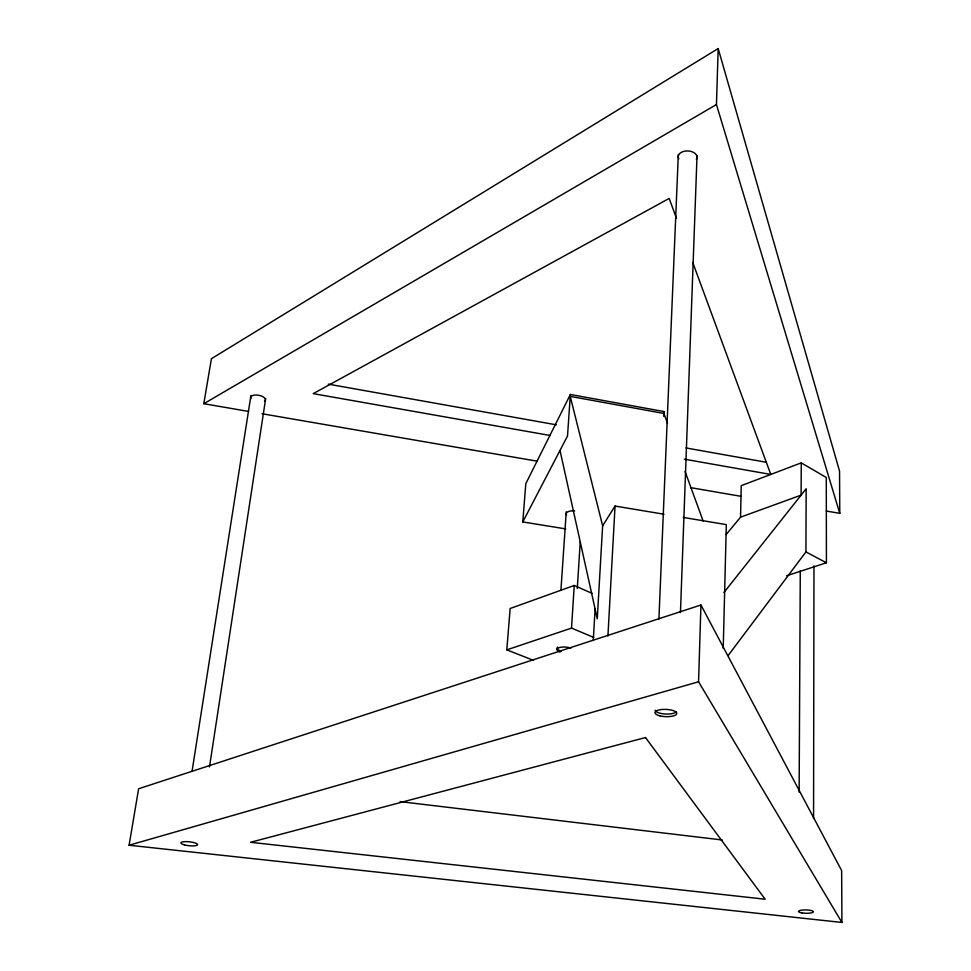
<?xml version="1.0" encoding="UTF-8"?>
<svg xmlns="http://www.w3.org/2000/svg" width="971" height="971" viewBox="0 0 971 971"><rect width="100%" height="100%" fill="white"/><g stroke="black" fill="none" stroke-linecap="round" stroke-linejoin="round"><path stroke-width="1.46" d="M813.564 818.492L813.965 565.887M728.141 655.546L805.93 551.916L806.161 488.741L723.929 592.528M799.133 792.105L800.286 570.681M740.557 517.155L741.225 485.67L801.257 462.864L801.099 495.137L740.557 517.155L726.114 534.56M723.225 648.434L726.32 524.619L683.293 517.434M841.918 922.45L698.562 681.776L700.941 604.994L138.635 788.755L129.082 845.231L841.918 922.45L841.651 870.611L700.941 604.994M826.333 511.037L839.769 513.356L716.452 104.54L718.188 48.55L211.423 358.712L203.813 403.705L248.6 411.437M680.453 612.592L697.032 155.481M663.788 416.462L663.994 411.558L570.365 394.481L525.809 483.679L522.786 521.937L565.729 528.904M658.908 619.049L678.328 154.413M607.931 636.029L615.044 506.061L664.006 514.217M667.526 423.356L663.921 413.452L570.232 396.386L602.639 525.821L597.274 618.806L560 450.447M593.257 640.569L595.102 609.023M574.249 585.464L510.139 608.501L506.813 649.854L571.506 628.103L574.249 585.464L592.237 593.451M577.284 588.596L580.257 541.721M560.91 590.441L566.239 511.79M570.365 394.481L567.513 436.003L522.786 521.937M209.493 766.944L265.666 398.571M192.112 770.913L250.931 395.5M663.521 412.347L663.994 411.558M602.639 525.821L615.044 506.061M203.813 403.705L716.452 104.54M786.583 575.779L826.418 562.779L826.285 477.489L801.257 462.864M129.082 845.231L698.562 681.776M400.088 801.633L722.218 839.976M262.036 413.743L536.72 461.104M690.49 487.612L741.237 496.363M550.193 435.481L313.208 393.631L669.165 198.436L676.508 218.354M684.337 459.174L770.792 474.443L692.736 262.461M328.283 384.14L556.31 424.813M685.987 447.947L766.471 462.293M506.813 649.854L533.504 660.365M571.506 628.103L593.73 637.437M805.93 551.916L826.418 562.779M685.065 471.445L703.113 520.966M718.188 48.55L839.551 471.153L839.769 513.356M561.432 651.092A8.229 3.01 3.6 0 1 557.002 648.215M557.354 647.329A8.229 3.01 3.6 0 1 557.633 647.062M676.217 712.034A10.912 3.641 2.3 0 1 664.395 713.94A10.912 3.641 2.3 0 1 655.122 710.238M560.024 652.099A8.241 2.998 3.6 0 1 558.956 647.706A8.241 2.998 3.6 0 1 570.851 648.179M678.814 158.868A9.382 6.008 1.9 0 1 687.662 150.93A9.382 6.008 1.9 0 1 696.353 159.268M250.943 398.705A7.489 3.496 10.2 0 1 258.893 395.294A7.489 3.496 10.2 0 1 264.488 401.339M566.494 515.006A7.95 3.496 3.9 0 1 574.662 510.867M645.497 737.547L250.567 842.294L765.148 899.219L645.497 737.547M802.07 912.946A7.477 1.675 1.3 0 0 813.431 911.805A7.477 1.675 1.3 0 0 802.386 910.045A7.477 1.675 1.3 0 0 802.07 912.946M659.952 715.858A10.924 3.629 2.3 0 0 676.799 713.6A10.924 3.629 2.3 0 0 660.948 709.607A10.924 3.629 2.3 0 0 659.952 715.858M184.381 844.879A8.411 1.966 6.1 0 0 197.574 844.794A8.411 1.966 6.1 0 0 185.789 841.614A8.411 1.966 6.1 0 0 184.381 844.879"/></g></svg>
